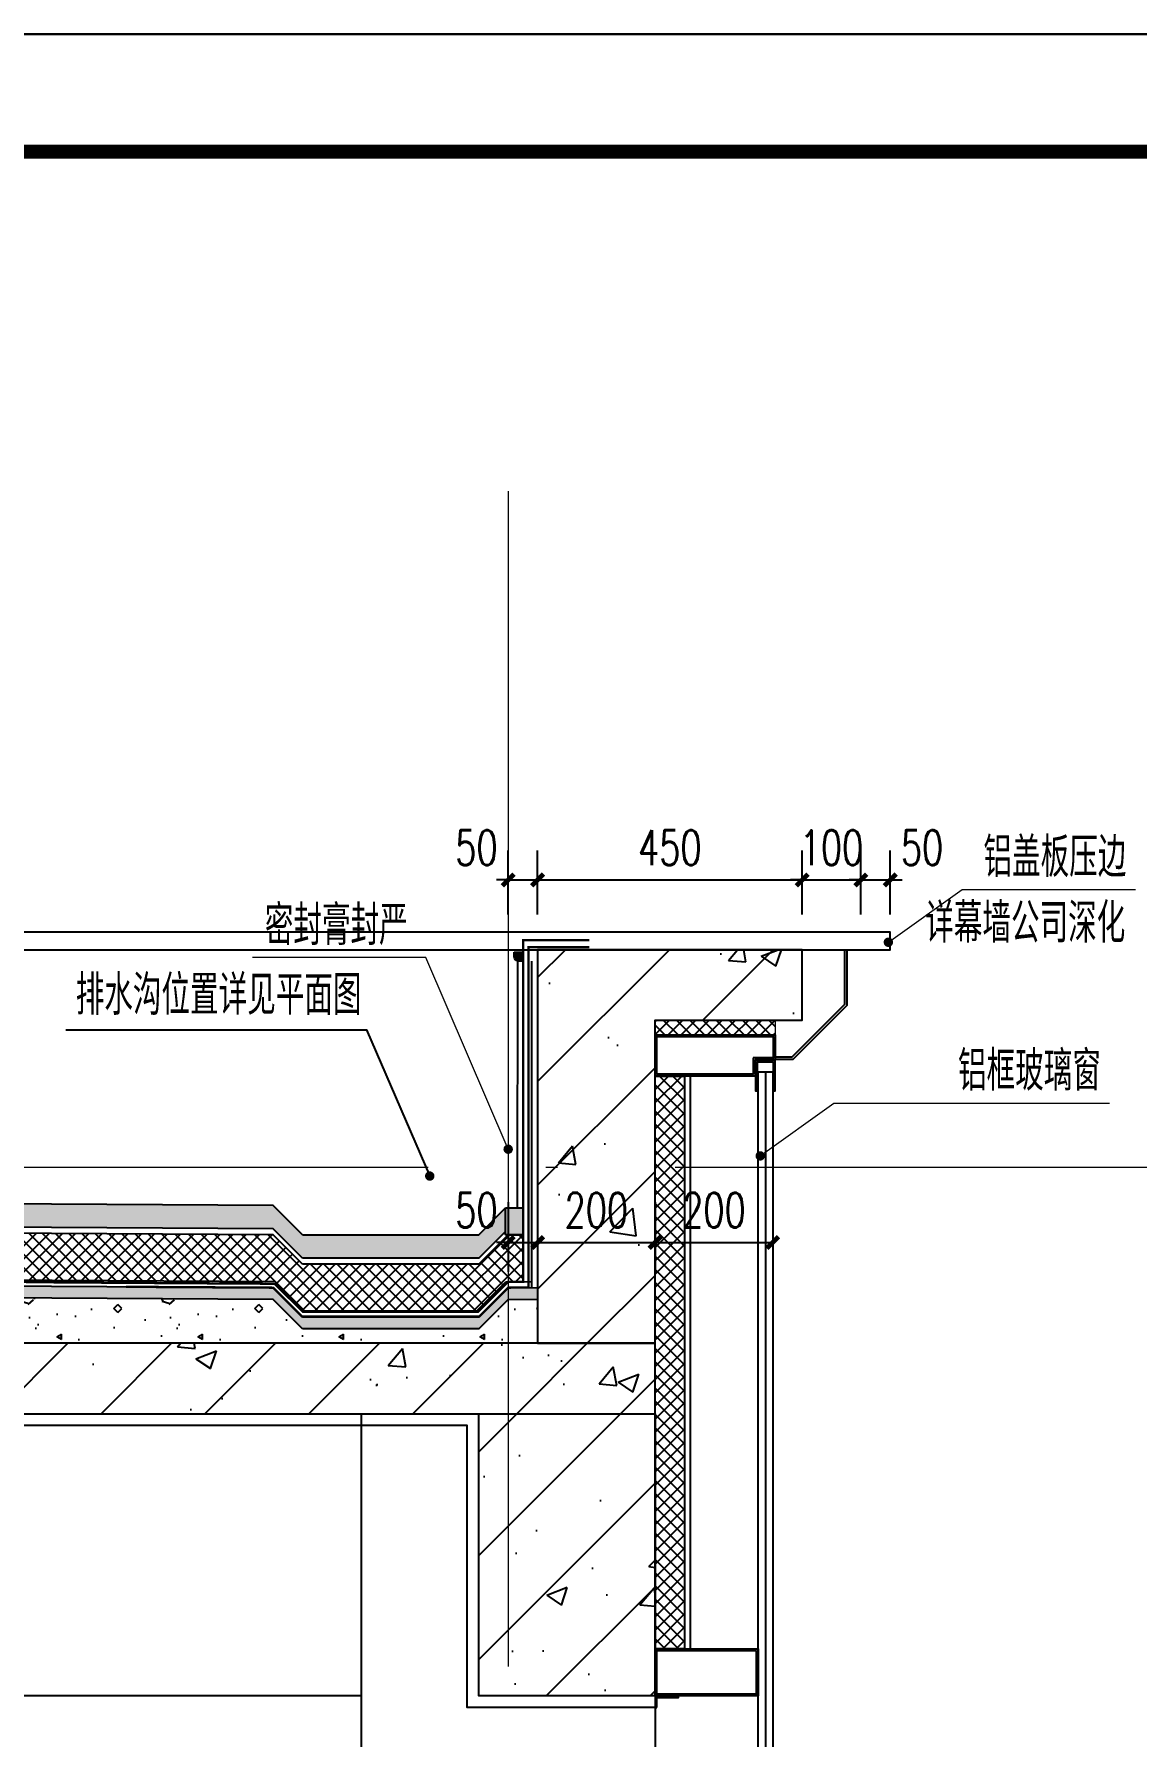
# Model space of a CAD drawing. Header units: millimetres. Extents: x -13830 to 215738, y -24143 to 193994.
# Drawn here: x 184079 to 185955, y 62059 to 64957 of the extents above; entities that cross this region are included whole.
import ezdxf

# ---------------------------------------------------------------- set-up
doc = ezdxf.new("R2010")
doc.units = ezdxf.units.MM
doc.header["$LTSCALE"] = 100
for name, pattern in [('CENTER2', [28.575000000000003, 19.05, -3.175, 3.175, -3.175]), ('DOTE', [2.4200000000000004, 2, -0.2, 0.02, -0.2]), ('MCST Section A$0$PHANTOM', [63.50000000000001, 31.75, -6.35, 6.35, -6.35, 6.35, -6.35])]:
    doc.linetypes.add(name, pattern=pattern)
doc.layers.get('0').update_dxf_attribs({"linetype": 'CONTINUOUS'})
doc.layers.get('DEFPOINTS').update_dxf_attribs({"linetype": 'CONTINUOUS'})
doc.layers.add('A-_ANOTGRID_E-', color=8, linetype='CENTER2', lineweight=5)
doc.layers.add('DIM_LEAD', color=3, linetype='CONTINUOUS', lineweight=13)
doc.layers.add('A-_FNSH----_H-', color=7, linetype='Continuous', lineweight=13, true_color=0x007d00, plot=False)
for name, color, linetype in [('A-_WIND----_E-', 4, 'CONTINUOUS'), ('A-Fin-Stone', 64, 'CONTINUOUS'), ('D-HATCH', 8, 'CONTINUOUS'), ('DIM_SYMB', 3, 'CONTINUOUS'), ('MCST ELevations 1S$0$D-METAL', 74, 'CONTINUOUS'), ('MCST Section A$0$A-_WIND----_E-', 4, 'CONTINUOUS'), ('MCST Section A$0$D-METAL', 74, 'CONTINUOUS'), ('MCST Section A$0$D-WATERPROOFING', 142, 'CONTINUOUS'), ('MCST Section B$0$A-_WIND----_E-', 4, 'CONTINUOUS'), ('PUB_DIM', 3, 'CONTINUOUS'), ('PUB_HATCH', 8, 'CONTINUOUS'), ('PUB_TEXT', 7, 'CONTINUOUS'), ('RAIL', 163, 'CONTINUOUS'), ('TK HAHA', 1, 'CONTINUOUS'), ('WALL', 2, 'CONTINUOUS'), ('图框', 7, 'CONTINUOUS'), ('面层', 11, 'CONTINUOUS')]:
    doc.layers.add(name, color=color, linetype=linetype)
doc.styles.add('_TCH_DIM', font='SIMPLEX', dxfattribs={"bigfont": 'GBCBIG'})
doc.styles.add('_TCH_DIM_T3', font='SIMPLEX', dxfattribs={"width": 0.7058823529411765, "bigfont": 'GBCBIG'})
doc.dimstyles.new('_TCH_ARCH&&20', dxfattribs={"dimtxt": 59.5, "dimasz": 20, "dimexe": 50, "dimexo": 60, "dimgap": 25.25, "dimtad": 1, "dimdec": 0, "dimzin": 0, "dimdsep": 46, "dimtxsty": '_TCH_DIM_T3', "dimblk": 'ARCHTICK', "dimcen": 0.09, "dimclrt": 7, "dimazin": 2, "dimtfac": 1, "dimtdec": 0, "dimtix": 1, "dimtmove": 2, "dimatfit": 3, "dimfxl": 1, "dimtolj": 1, "dimtzin": 0, "dimarcsym": 0})
pattern_1 = [(45, (141102.270550466, 71313.8734235561), (-88.38834764831843, 88.38834764831844), []), (49.99999999999999, (141102.270550466, 71313.8734235561), (358.6300913003767, -31.37606749129755), [37.5, -412.5]), (355, (141102.270550466, 71313.8734235561), (-69.3756668065, 376.0960668500059), [30, -330]), (100.4514, (141132.156390466, 71311.2587535561), (289.2546908570108, 344.7197710304768), [31.870095, -350.571056]), (46.18420000000002, (141102.270550466, 71413.8734235561), (533.6205243128222, -82.75950716450905), [56.2499999999999, -618.7499999999984]), (96.6356, (141146.738922966, 71406.97677005609), (467.3313527743517, 487.0589354502209), [47.805144, -525.8565]), (351.1842, (141102.270550466, 71413.8734235561), (467.3309725668136, 487.0593004626623), [45, -495]), (21, (141152.270550466, 71388.8734235561), (298.4535260592309, -201.3094453326694), [37.5, -412.5]), (326.0000000000001, (141152.270550466, 71388.8734235561), (121.6576659607909, 362.5750225234265), [30, -330]), (71.4514, (141177.141666966, 71372.0976205561), (420.111314290745, 161.2652483549762), [31.870095, -350.571056]), (37.50000000000001, (141102.270550466, 71313.8734235561), (6.079927658645334, 166.4469269156558), [0, -326, 0, -335, 0, -331.25]), (7.499999999999999, (141102.270550466, 71313.8734235561), (131.5347687210743, 197.2058559411801), [0, -191, 0, -318.5, 0, -126.25]), (327.5, (140990.770550466, 71313.8734235561), (266.9112180862045, -11.27743586718988), [0, -125, 0, -390, 0, -517.5]), (317.5, (140940.770550466, 71313.8734235561), (291.5930846711931, 50.05249116615887), [0, -162.5, 0, -259, 0, -367.5])]

# ---------------------------------------------------------------- blocks, each defined once
blk = doc.blocks.new('sdfsfsfd')
at = {"color": 8}
blk.add_lwpolyline([(-12.50000000960426, -1841.914012193276), (-12.50000001658918, -3556.999999999851)], dxfattribs=at)
at = {"layer": 'A-_WIND----_E-'}
blk.add_lwpolyline([(-28.99999995587859, -3564.999999999851), (-28.99999995582039, -3502.999999999909), (-25.99999995576218, -3502.999999999909), (-25.99999995576218, -3561.999999999851), (0.9999996199039742, -3561.999999999967), (0.9999999516876414, -3503.000000000025), (3.999999951687641, -3503.000000000025), (3.999999951862264, -3564.999999999967), (-28.99999995587859, -3564.999999999851)], dxfattribs=at)
blk.add_lwpolyline([(-29.99999995547114, -3565.999999999851), (-29.99999995471444, -3537.999999999851), (-199.9999999350403, -3537.999999999851), (-199.9999999350985, -3588.000000000018), (4.000000064144842, -3588.000000000018), (4.00000006420305, -3565.999999999851)], close=True, dxfattribs=at)
at = {"layer": 'A-_WIND----_E-', "color": 8}
blk.add_lwpolyline([(-32.99999995558755, -3568.999999999851), (-32.99999995483086, -3540.999999999851), (-196.9999999350403, -3540.999999999851), (-196.9999999350985, -3585.000000000018), (1.000000064144842, -3585.000000000018), (1.00000006420305, -3568.999999999851)], close=True, dxfattribs=at)
at = {"layer": 'MCST Section B$0$A-_WIND----_E-'}
blk.add_lwpolyline([(-7.508788257837296e-09, -1841.914012193276), (-1.449370756745338e-08, -3556.999999999851), (-25.00000001868466, -3556.999999999851), (-25.00000001169974, -1841.914012193276)], dxfattribs=at)
blk = doc.blocks.new('MCST Section A$0$transom middle_2')
at = {"layer": 'MCST Section A$0$A-_WIND----_E-'}
for points in [[(174.9999999941356, 80.00000000004184), (174.9999999941356, 4.18367562815547e-11), (0, 0), (0, 80)], [(174.9999999941356, 55.00000000004184), (174.9999999941356, 55.00000000004184)]]:
    blk.add_lwpolyline(points, close=True, dxfattribs=at)
at = {"layer": 'MCST Section A$0$A-_WIND----_E-', "color": 8}
for points in [[(171.9999999941356, 77.00000000004184), (171.9999999941356, 3.000000000041837), (3, 3), (3, 77)], [(171.9999999941356, 58.00000000004184), (171.9999999941356, 58.00000000004184)]]:
    blk.add_lwpolyline(points, close=True, dxfattribs=at)
blk = doc.blocks.new('TJAD_TK_A1')
at = {"layer": '图框'}
blk.add_line((1341.379159276635, 950.4492069735759), (500.3791592766347, 950.4492069735763), dxfattribs=at)
at = {"layer": '图框', "const_width": 1.2}
blk.add_lwpolyline([(1331.379159276635, 940.4492069735663), (525.3791592766347, 940.4492069735668), (525.3791592766347, 366.4492069735668), (1331.379159276635, 366.4492069735663)], close=True, dxfattribs=at)
blk = doc.blocks.new('180703-expo')
at = {"layer": '图框'}
blk.add_blockref('TJAD_TK_A1', (-500.3791592766356, -356.4492069735759), dxfattribs=at)
blk = doc.blocks.new('sdfsdfsdfdsf')
at = {"layer": 'PUB_HATCH'}
h = blk.add_hatch(color=256, dxfattribs=at)
h.dxf.hatch_style = 1
edge = h.paths.add_edge_path()
edge.add_line((40.00000056088902, 590.860264749077), (26.99999661534093, 590.860264749077))
edge.add_line((26.99999661534093, 590.860264749077), (26.99999661534093, 575.425889280501))
edge.add_line((26.99999661534093, 575.425889280501), (33.49999858811498, 575.425889280501))
edge.add_arc((30.92393607087433, 584.1916365785437), 9.136433865895109, 286.3769153970903, 353.4098235799201)
edge.add_line((40.00000056088902, 583.1430770147854), (40.00000056088902, 590.860264749077))
h = blk.add_hatch(color=256, dxfattribs=at)
h.dxf.hatch_style = 1
h.paths.add_polyline_path([(54.30599206313491, 155.381943192333), (24.30599210760556, 155.381943192333), (24.30599210760556, 109.8491826838072), (54.30599206313491, 109.8491826838072)])
h = blk.add_hatch(dxfattribs=at)
h.set_pattern_fill('混凝土', color=256, scale=5.999999999999997, angle=-7.369656777194923e-07)
h.set_pattern_definition([(49.99999926303433, (-268.2074120901525, 69.68793579936028), (43.03561090761631, -3.765128652500284), [4.499999999999998, -49.49999999999998]), (354.9999992630343, (-268.2074120901525, 69.68793579936028), (-8.325079436276727, 45.13152812908184), [3.599999999999998, -39.59999999999998]), (100.4513992630343, (-264.6211112942547, 69.37417535297573), (34.71056343491531, 41.36637207719335), [3.824411399999999, -42.06852671999998]), (46.18419926303433, (-268.207411935553, 81.68793579936028), (64.03446278979955, -9.93114168338292), [6.749999999999997, -74.24999999999997]), (96.63559926303414, (-262.8712072465569, 80.86033731047064), (56.07976308469632, 58.44707153270179), [5.736617279999992, -63.10277999999993]), (351.1841992630344, (-268.207411935553, 81.68793579936028), (56.07971745979232, 58.44711533419535), [5.399999999999998, -59.39999999999998]), (20.99999926303432, (-262.2074119746685, 78.6879357220605), (35.81442281638709, -24.15713390058253), [4.499999999999998, -49.49999999999998]), (325.9999992630343, (-262.2074119746685, 78.6879357220605), (14.59892047492846, 43.50900251503288), [3.599999999999998, -39.59999999999998]), (71.45139926303433, (-259.2228780202568, 76.67483932338655), (50.41335796380184, 19.35182915415645), [3.824411399999967, -42.06852671999947]), (37.49999926303433, (-268.2074120901525, 69.68793579936028), (0.729591575947823, 19.97363122049433), [0, -39.11999999999998, 0, -40.19999999999998, 0, -39.74999999999999]), (7.499999263034327, (-268.2074120901525, 69.68793579936028), (15.78417255091562, 23.66470250991804), [0, -22.91999999999999, 0, -38.21999999999998, 0, -15.14999999999999]), (327.4999992630343, (-281.5874120891094, 69.68793597165495), (32.02934615293783, -1.353292716039533), [0, -14.99999999999999, 0, -46.79999999999998, 0, -62.09999999999997]), (317.4999992630343, (-287.5874120891094, 69.68793604895473), (34.99117023779903, 6.006298489865914), [0, -19.49999999999981, 0, -31.0799999999998, 0, -44.09999999999962])])
h.paths.add_polyline_path([(2261.715884950449, 130.5307466926752), (2261.687317406991, 170.3684501277603), (450.000006031245, 159.6879351567477), (400.0000053867698, 109.6879358002916), (99.99999612942338, 109.6879403013736), (54.30599206313491, 155.3819431914017), (54.30599206127226, 115.381943706423), (99.99999664351344, 69.6879403013736), (400.0000048726797, 69.68793579936028), (450.0000055171549, 119.6879351567477)])
h = blk.add_hatch(dxfattribs=at)
h.set_pattern_fill('ANSI37', color=256, scale=10)
h.set_pattern_definition([(45, (-1989062.839723716, 11273.34435219225), (-11.22532015133644, 11.22532015133644), []), (135, (-1989062.839723716, 11273.34435219225), (-11.22532015133644, -11.22532015133644), [])])
h.paths.add_polyline_path([(2261.715884950449, 40.36879231187777), (2261.715884950449, 120.3686185428378), (450.0000051315874, 109.687935157679), (400.0000044889748, 59.6879358002916), (99.99999702908099, 59.6879403013736), (50.00000088661909, 109.687935157679), (24.30599193274975, 109.8491826867685), (24.03971799486317, 29.85902758591692), (49.7338327805046, 29.6879785079218), (100.9999940160196, -21.81465073549771), (395.8578674930613, -20.81292781388038), (446.069284823956, 29.66493599841488)])
h = blk.add_hatch(dxfattribs=at)
h.set_pattern_fill('砂灰土', color=256, scale=4.999999999999997, angle=-7.369656777194923e-07)
h.set_pattern_definition([(37.49999926303433, (-268.2074120901525, -50.3120641997084), (-0.6299333332588064, 19.26823769823408), [0, -15.19999999999999, 0, -16.99999999999999, 0, -16.24999999999999]), (7.499999263034327, (-268.2074120901525, -50.3120641997084), (17.69776741567516, 28.22146042466025), [0, -8.199999999999996, 0, -13.69999999999999, 0, -5.249999999999997]), (327.4999992630343, (-280.5074120908976, -50.31206404138356), (31.14141861824282, 0.05659013481384709), [0, -4.999999999999997, 0, -17.99999999999999, 0, -23.49999999999999]), (317.4999992630343, (-280.5074120908976, -50.31206404138356), (30.06126615861374, 8.776755262680126), [0, -2.499999999999977, 0, -11.79999999999991, 0, -13.49999999999991])])
h.paths.add_polyline_path([(2261.715884950449, 10.36861854101153), (2261.715884950449, 30.36861853883602), (450.0000042300671, 19.6879351567477), (400.0000035874546, -30.31206420063972), (99.9999979287386, -30.3120596986264), (50.00000178813934, 19.6879351567477), (-1.30385160446167e-08, 20.00161199551076), (-1.30385160446167e-08, 0.001611997373402119), (50.00000204518437, -0.3120648432523012), (99.99999818578362, -50.3120596986264), (400.0000033304095, -50.3120641997084), (450.0000039730221, -0.3120648432523012)])
h = blk.add_hatch(dxfattribs=at)
h.set_pattern_fill('加气混凝土', color=256, scale=20, angle=-7.369656777194923e-07, style=0)
h.set_pattern_definition([(359.9999992630343, (70.79999905846663, -73.2000009106634), (120.0000030869946, 239.9999984565027), [0, -240]), (359.9999992630343, (-69.60000135827761, -105.5999991047716), (120.0000030869946, 239.9999984565027), [0, -240]), (359.9999992630343, (8.399998610852423, -108.0000001080448), (120.0000030869946, 239.9999984565027), [0, -240]), (359.9999992630343, (93.59999952151581, -37.2000012039279), (120.0000030869946, 239.9999984565027), [0, -240]), (359.9999992630343, (-6.000001543497305, -119.9999999228251), (120.0000030869946, 239.9999984565027), [0, -240]), (359.9999992630343, (117.6000014663224, 113.9999984873726), (120.0000030869946, 239.9999984565027), [0, -240]), (359.9999992630343, (44.40000121936287, 94.79999942890599), (120.0000030869946, 239.9999984565027), [0, -240]), (359.9999992630343, (82.80000083348853, 64.79999893498686), (120.0000030869946, 239.9999984565027), [0, -240]), (359.9999992630343, (-112.7999992282513, 60.00000145088746), (120.0000030869946, 239.9999984565027), [0, -240]), (359.9999992630343, (4.800000632833894, 49.19999993826011), (120.0000030869946, 239.9999984565027), [0, -240]), (359.9999992630343, (-40.80000015434972, -11.99999947521091), (120.0000030869946, 239.9999984565027), [0, -240]), (359.9999992630343, (-38.4000013119727, -101.9999995060809), (120.0000030869946, 239.9999984565027), [0, -240]), (359.9999992630343, (51.5999985645475, -111.6000006637038), (120.0000030869946, 239.9999984565027), [0, -240]), (359.9999992630343, (117.5999999228251, -6.000001512627359), (120.0000030869946, 239.9999984565027), [0, -240]), (359.9999992630343, (-106.800000555659, -43.1999986262874), (120.0000030869946, 239.9999984565027), [0, -240]), (359.9999992630343, (-86.40000003086993, -2.399998888681939), (120.0000030869946, 239.9999984565027), [0, -240]), (359.9999992630343, (7.199999753040429, -19.20000009260983), (120.0000030869946, 239.9999984565027), [0, -240]), (359.9999992630343, (-26.40000069457379, -53.99999966043058), (120.0000030869946, 239.9999984565027), [0, -240]), (359.9999992630343, (-45.59999967586555, 25.20000058652897), (120.0000030869946, 239.9999984565027), [0, -240]), (359.9999992630343, (-15.59999851824259, 115.2000002006546), (120.0000030869946, 239.9999984565027), [0, -240]), (359.9999992630343, (-97.20000120392788, -93.59999874976717), (120.0000030869946, 239.9999984565027), [0, -240]), (359.9999992630343, (34.80000084892351, 65.99999955238577), (120.0000030869946, 239.9999984565027), [0, -240]), (359.9999992630343, (-76.79999910477154, 69.60000098783826), (120.0000030869946, 239.9999984565027), [0, -240]), (359.9999992630343, (-95.99999870346225, 100.8000012347978), (120.0000030869946, 239.9999984565027), [0, -240]), (130.6012932630343, (102.8571436997991, 38.8571410770023), (-599.9999841114098, 720.000010865393), [10.5366216, -4414.844400000001]), (18.43494806303433, (85.71428695859902, 43.4285700975019), (600.0000008742225, 239.9999905118024), [10.842096, -1507.05116]), (89.99999926303431, (85.71428682629926, 33.14285649750191), (120.0000030869946, 239.9999984565027), [10.2857136, -469.71426]), (161.5650502630344, (96.0000003821993, 29.71428356520215), (-599.9999999340486, 239.999989826451), [10.842096, -1507.05116]), (53.13010156303432, (96.0000003821993, 29.71428356520215), (120.0000033138426, 239.9999983430786), [11.428572, -1188.5714]), (134.9999992630343, (105.1428564093023, -92.57140935239764), (-120.0000114194628, 239.999985301578), [9.697464, -669.12504]), (44.99999926303433, (91.42857000930233, -92.57140917599794), (120.0000023199454, 239.9999974880897), [9.697464, -669.12504]), (134.9999992630343, (98.28571312110225, -99.42856926419779), (-120.0000114194628, 239.999985301578), [9.697464, -669.12504]), (44.99999926303433, (98.28571312110225, -99.42856926419779), (120.0000023199454, 239.9999974880897), [9.697464, -669.12504]), (116.5650502630343, (-10.28570311800152, 68.57142973229962), (-1.470320563678968e-05, 479.9999869414085), [12.7775304, -255.5506]), (179.9999992630343, (-15.9999829710018, 79.99999940579941), (-119.9999969130053, 240.0000015434973), [13.7142864, -226.2857]), (63.43494806303433, (-35.42855911800152, 68.57143005569904), (7.26044733550975e-06, 479.9999976745344), [12.7775304, -255.5506]), (116.5650502630343, (-29.71427926500127, 57.14285798219925), (-1.470320563678968e-05, 479.9999869414085), [12.7775304, -255.5506]), (359.9999992630343, (-29.71427926500127, 57.14285798219925), (120.0000030869946, 239.9999984565027), [13.7142864, -226.2857]), (63.43494806303433, (-15.99998326500127, 57.14285780579943), (7.26044733550975e-06, 479.9999976745344), [12.7775304, -255.5506]), (107.1027272630343, (79.99999903830042, -12.57141702899819), (-359.9999708020087, 1200.000006566549), [15.5445384, -6513.161]), (143.9726252630343, (75.42857042939994, 2.285713429801706), (-2279.999949486273, 1680.000027424982), [15.5445384, -3248.808]), (179.9999992630343, (62.85714254699975, 11.42857119150141), (-119.9999969130053, 240.0000015434973), [14.8571424, -225.14284]), (36.02737256303432, (35.42857202939994, 2.285713944300787), (2280.000004759597, 1679.999952562429), [15.5445384, -3248.808]), (71.56505036303432, (30.8571430530004, -11.42856039689931), (360.0000172831043, 1199.999993303424), [14.4561264, -1503.43712]), (107.1027272630343, (35.42857166190061, -26.28571245569921), (-359.9999708020087, 1200.000006566549), [15.5445384, -6513.161]), (143.9726252630343, (47.99999954430093, -35.42856061739892), (-2279.999949486273, 1680.000027424982), [15.5445384, -3248.808]), (359.9999992630343, (47.99999954430093, -35.42856061739892), (120.0000030869946, 239.9999984565027), [14.8571424, -225.14284]), (36.02737256303432, (62.85714194430093, -35.42856080849857), (2280.000004759597, 1679.999952562429), [15.5445384, -3248.808]), (71.56505036303432, (75.4285700619006, -26.28571297019829), (360.0000172831043, 1199.999993303424), [14.4561264, -1503.43712]), (150.2551172630343, (82.28571487889775, 99.42856934160184), (-359.9999977650598, 240.0000016564997), [9.214008, -1925.72784]), (89.99999926303431, (74.28571562009787, 94.85714304450165), (120.0000030869946, 239.9999984565027), [9.142857599999997, -470.8570999999999]), (29.74488056303432, (74.28571562009787, 94.85714304450165), (360.0000032990018, 239.9999942486365), [9.214008, -1925.72784]), (116.5650502630343, (26.28571348860157, -70.85714433809939), (-1.470320563678968e-05, 479.9999869414085), [12.7775304, -255.5506]), (168.6900662630343, (20.57142883560148, -59.42856026459954), (-1079.999997714245, 240.0000078691193), [11.6549016, -2435.8742]), (41.18592436303432, (-8.378983170690749e-07, -65.14283999999999), (3000.000015780403, 2639.999938327934), [12.1487376, -5090.3208]), (89.99999926303431, (-9.84898222201896e-07, -76.57142399999998), (120.0000030869946, 239.9999984565027), [11.428572, -468.5714]), (138.8140732630343, (9.142856512202059, -84.57141611759978), (-2999.999912719144, 2640.000055401951), [12.1487376, -5090.3208]), (16.69924346303432, (9.142856512202059, -84.57141611759978), (3959.999985641528, 1199.999936495815), [11.93178, -4999.415]), (60.94539516303433, (20.57142855630194, -81.14284826459954), (120.0000027685448, 239.9999963335846), [11.7664344, -4930.1358]), (109.9831052630343, (-74.28571161780067, 29.7142857554983), (-599.9999806510099, 1680.000003271495), [13.3768008, -5604.879]), (155.5560442630343, (-78.85713545610092, 42.28571621429813), (-1559.999996685439, 720.0000051066511), [13.8091944, -5786.052599999999]), (24.44395396303432, (-103.9999914561009, 42.28571653769755), (1560.000010039174, 719.9999764714953), [13.8091944, -5786.052599999999]), (70.01689266303433, (-108.5714156178007, 29.7142861964974), (600.0000234178193, 1679.999988114803), [13.3768008, -5604.879]), (109.9831052630343, (-103.9999917795004, 17.14285813769756), (-599.9999806510099, 1680.000003271495), [13.3768008, -5604.879]), (160.0168922630343, (-91.42855183830027, 12.5714291759977), (-599.9999972656572, 239.9999967841563), [13.3768008, -2795.751]), (19.98310576303432, (-91.42855183830027, 12.5714291759977), (599.999999792758, 239.9999919017247), [13.3768008, -2795.751]), (70.01689266303433, (-78.85713577950037, 17.14285781429814), (600.0000234178193, 1679.999988114803), [13.3768008, -5604.879]), (122.0053822630343, (14.85714250289981, 7.999999008900338), (-120.0000130175935, 239.999989291812), [10.7816928, -2253.3736]), (18.43494806303433, (-1.142855823600299, 13.71428641469996), (600.0000008742225, 239.9999905118024), [10.842096, -1507.05116]), (89.99999926303431, (-1.14285595590009, 3.428570414699959), (120.0000030869946, 239.9999984565027), [10.2857136, -469.71426]), (161.5650502630344, (9.142857599999997, -1.175998006264725e-07), (-599.9999999340486, 239.999989826451), [10.842096, -1507.05116]), (54.46232146303434, (9.142857599999997, -1.175998006264725e-07), (840.0000142178767, 1199.999987397945), [9.831228000000001, -4119.2846]), (116.5650502630343, (-54.85713664679883, -50.28571129440132), (-1.470320563678968e-05, 479.9999869414085), [12.7775304, -255.5506]), (179.9999992630343, (-60.57141649979893, -38.85712722090151), (-119.9999969130053, 240.0000015434973), [12.571428, -227.42856]), (59.03624266303433, (-79.99999264679882, -50.2857109710019), (120.0000034776072, 239.9999972916136), [13.3278912, -2785.528799999999]), (120.9637552630343, (-73.14285679379842, -61.71427105920165), (-120.0000133121913, 239.9999905221374), [13.3278912, -2785.5288]), (359.9999992630343, (-73.14285679379842, -61.71427105920165), (120.0000030869946, 239.9999984565027), [12.571428, -227.42856]), (63.43494806303433, (-60.57141679379843, -61.71427122090152), (7.26044733550975e-06, 479.9999976745344), [12.7775304, -255.5506])])
h.paths.add_polyline_path([(450.0017420698714, -0.3120545965794008), (1040.959887960082, 3.171845343735185, 0.4091145517384522), (1044.913638801198, -0.8043071220963611, 0.419331024246385), (1048.959748943511, 3.219007254265307), (2261.715884950449, 10.36861854101153), (2261.715884950449, -75.01882410963299), (49.99999999153079, -75.01882410962571), (49.99999999153079, -0.3120648304320639), (50.0000020461157, -0.3120648432595772), (99.99999818671495, -50.3120596986264), (400.0017311814881, -50.31206419973751)])
h.paths.add_polyline_path([(-7.974449545145035e-09, 5.093170329928398e-11), (49.99999999153079, -0.3120648304320639), (49.99999999153079, -75.01882410962571), (-7.974449545145035e-09, -75.01882410962571)])
at = {"layer": 'MCST Section A$0$D-WATERPROOFING', "linetype": 'MCST Section A$0$PHANTOM', "ltscale": 0.005, "const_width": 4}
blk.add_lwpolyline([(2261.715884950449, 34.5330969593706), (899.9997127391398, 29.73238639999181), (813.0457836724818, 28.68517873063684), (447.6034628599882, 26.38076185248792), (399.0000048559159, -21.31379153672606), (100.9999946244061, -21.31378705985844), (50.00010620430112, 29.68620589096099), (24.30599141865969, 29.85725496895611), (24.30599635327235, 611.3520477735874), (-87.77076859492809, 611.3520487388596)], dxfattribs=at)
at = {"layer": 'MCST Section A$0$D-WATERPROOFING', "linetype": 'MCST Section A$0$PHANTOM', "ltscale": 0.005}
blk.add_lwpolyline([(-87.77076859492809, 599.5055226358818, 4, 4, 0), (15.37959850928746, 599.5055217474874, 4, 4, 0), (15.67579147219658, 19.99999211728573, 4, 4, 0), (50.00000037811697, 19.68620782252401, 4, 4, 0), (98.99999675154686, -29.31378729175776, 4, 4, 0), (400.9982768557966, -29.31379212345928, 4, 4, 0), (450.0000042300671, 19.6879351567477, 4, 4, 0), (699.9913157690316, 21.16171925049275, 0, 0, 0)], format="xyseb", dxfattribs=at)
at = {"layer": '面层'}
for p, q in [((24.30599206313491, 29.84849385917187), (24.30599206313491, 575.425889280501)), ((34.30599249969237, 155.381943192333), (33.49999858811498, 575.425889280501)), ((99.99999612942338, 109.6879403013736), (54.30599206313491, 155.381943192333)), ((400.0000053867698, 109.6879358002916), (450.000006031245, 159.6879351567477)), ((450.000006031245, 159.6879351567477), (2261.715884950449, 170.3686185431798)), ((400.0000048745424, 69.6879358002916), (450.0000055171549, 119.687935157679)), ((450.0000055171549, 119.6879351567477), (2261.715884950449, 130.5307466926752)), ((450.0000051315874, 109.687935157679), (2261.715884950449, 120.3686185428378)), ((50.00000088661909, 109.687935157679), (24.30599193274975, 109.8491826849058)), ((99.99999702908099, 59.6879403013736), (50.00000088661909, 109.6879351567477)), ((99.99999664351344, 69.6879403013736), (54.30599206127226, 115.3819437073544)), ((400.0000053886324, 109.6879358002916), (99.99999612942338, 109.6879403013736)), ((400.0000044889748, 59.6879358002916), (450.0000051315874, 109.6879351567477)), ((99.99999664351344, 69.6879403013736), (400.0000048745424, 69.68793579936028)), ((99.99999702908099, 59.6879403013736), (400.0000044871122, 59.6879358002916)), ((54.16795600764453, 29.66211648564786), (10.00000000186265, 29.9377817986533)), ((104.1421335395426, -20.31205976102501), (54.16795600764453, 29.66211648564786)), ((395.8578681014478, -20.31206413824111), (445.8334793690592, 29.66354584507644)), ((445.8334793690592, 29.66354584507644), (2261.715884950449, 40.36879231187777)), ((450.0000042300671, 19.6879351567477), (2261.715884950449, 30.36861853883602)), ((50.00000178813934, 19.6879351567477), (0, 19.99999999813735)), ((50.00000204518437, -0.3120648432523012), (0, 0)), ((100.0000024307519, -30.3120641997084), (50.00000178813934, 19.6879351567477)), ((400.0000035874546, -30.3120641997084), (450.0000042300671, 19.6879351567477)), ((450.0000039730221, -0.3120648432523012), (2261.715884950449, 10.36861854101153)), ((100.000002687797, -50.3120641997084), (50.00000204518437, -0.3120648423209786)), ((104.1421335395426, -20.31205976102501), (395.8578681014478, -20.31206413824111)), ((400.0017309244722, -50.31206445675343), (450.0017315670848, -0.3120650993660092)), ((100.000002687797, -30.3120596986264), (400.0000035874546, -30.31206420063972)), ((100.000002687797, -50.3120596986264), (400.0000033304095, -50.3120641997084))]:
    blk.add_line(p, q, dxfattribs=at)
blk.add_lwpolyline([(40.00000056088902, 590.860264749077), (26.99999661534093, 590.860264749077), (26.99999661534093, 575.425889280501), (33.49999858811498, 575.425889280501, 0.3011224412939399), (40.00000056088902, 583.1430770147854)], format="xyb", close=True, dxfattribs=at)
blk.add_lwpolyline([(10.00000000186265, 19.9375870320946), (10, 575.425889280501)], dxfattribs=at)
blk.add_lwpolyline([(54.30599206313491, 155.381943192333), (24.30599210760556, 155.381943192333), (24.30599210760556, 109.8491826838072), (54.30599206313491, 109.8491826838072)], close=True, dxfattribs=at)
blk = doc.blocks.new('A$C6F202B89')
at = {"layer": 'A-Fin-Stone'}
for points in [[(-76.0000000000291, 119.9999999999127), (-76.00000005825132, 24.99999999266583), (15.99999993454549, -66.99999999987631), (45.99999993454549, -66.99999999987631)], [(-72.0000000000291, 119.9999999974607), (-72.00000005723268, 26.65685424114781), (17.65685418403882, -62.99999999987631), (45.99999993454549, -62.99999999987631)]]:
    blk.add_lwpolyline(points, dxfattribs=at)
blk = doc.blocks.new('A$C3E8E233E')
at = {"layer": 'D-HATCH'}
h = blk.add_hatch(dxfattribs=at)
h.set_pattern_fill('ANSI37', color=254, scale=10, style=0)
h.set_pattern_definition([(45, (-53245.72205619543, 91145.90332491035), (-11.22532015133644, 11.22532015133644), []), (135, (-53245.72205619543, 91145.90332491035), (-11.22532015133644, -11.22532015133644), [])])
h.paths.add_polyline_path([(-204.0000000635337, -24.99999999988358), (-6.429036147892475e-08, -24.99999999987631), (0, 0), (-204.0000000635337, 0)])
at = {"color": 8}
blk.add_lwpolyline([(-187.4999999978754, -88), (-187.499999987951, -2523.163764461759)], dxfattribs=at)
at = {"layer": 'A-_FNSH----_H-'}
blk.add_lwpolyline([(-204.0000000635337, -24.99999999988358), (-6.429036147892475e-08, -24.99999999987631), (0, 0), (-204.0000000635337, 0)], close=True, dxfattribs=at)
at = {"layer": 'A-_WIND----_E-'}
blk.add_lwpolyline([(-170.0000000472937, -66.99999999993452), (-170.0000000480504, -94.99999999993452), (-6.772461347281933e-08, -94.99999999993452), (-6.766640581190586e-08, -24.99999999987631), (-204.0000000669097, -24.99999999987631), (-204.0000000669679, -66.99999999993452)], close=True, dxfattribs=at)
at = {"layer": 'A-_WIND----_E-', "color": 8}
blk.add_lwpolyline([(-167.0000000471773, -63.99999999993452), (-167.000000047934, -91.99999999993452), (-3.000000067724613, -91.99999999993452), (-3.000000067666406, -27.99999999987631), (-201.0000000669097, -27.99999999987631), (-201.0000000669679, -63.99999999993452)], close=True, dxfattribs=at)
at = {"layer": 'A-_WIND----_E-'}
blk.add_lwpolyline([(-171.0000000468863, -67.99999999993452), (-171.0000000469445, -119.9999999998763), (-174.0000000470027, -119.9999999998763), (-174.0000000470027, -70.99999999993452), (-200.9999996226688, -70.9999999998181), (-200.9999999544525, -119.9999999997599), (-203.9999999544525, -119.9999999997599), (-203.9999999546271, -67.9999999998181), (-171.0000000468863, -67.99999999993452)], dxfattribs=at)
at = {"layer": 'MCST Section B$0$A-_WIND----_E-'}
blk.add_lwpolyline([(-174.9999999858555, -2523.163764461759), (-174.9999999957799, -88), (-199.9999999999709, -88), (-199.9999999900465, -2523.163764461759)], dxfattribs=at)
blk = doc.blocks.new('_ArchTick')
at = {"color": 0, "linetype": 'ByBlock', "const_width": 0.4}
blk.add_lwpolyline([(-0.5, -0.5), (0.5, 0.5)], dxfattribs=at)
blk = doc.blocks.new('*D413')
at = {"layer": 'DEFPOINTS', "color": 0, "transparency": 16777216}
for p in [(185535.2704344137, 63517.34134762081), (185485.2704344137, 63398.70370425352), (185535.2704344137, 63398.70370425353)]:
    blk.add_point(p, dxfattribs=at)
at = {"layer": 'PUB_DIM', "color": 0, "lineweight": -2, "transparency": 16777216}
for p, q in [((185485.2704344137, 63458.70370425352), (185485.2704344137, 63567.34134762081)), ((185535.2704344137, 63458.70370425353), (185535.2704344137, 63567.34134762081)), ((185485.2704344137, 63517.34134762081), (185465.2704344137, 63517.34134762081)), ((185485.2704344137, 63517.34134762081), (185535.2704344137, 63517.34134762081)), ((185535.2704344137, 63517.34134762081), (185555.2704344137, 63517.34134762081))]:
    blk.add_line(p, q, dxfattribs=at)
at = {"layer": 'PUB_DIM', "color": 0, "lineweight": -2, "transparency": 16777216, "xscale": 20, "yscale": 20, "zscale": 20}
blk.add_blockref('_ArchTick', (185485.2704344137, 63517.34134762081), dxfattribs=at)
at = {"layer": 'PUB_DIM', "color": 0, "lineweight": -2, "transparency": 16777216, "xscale": 20, "yscale": 20, "zscale": 20, "rotation": 180}
blk.add_blockref('_ArchTick', (185535.2704344137, 63517.34134762081), dxfattribs=at)
at = {"layer": 'PUB_DIM', "color": 7, "transparency": 16777216, "insert": (185589.2704344137, 63572.34134762082), "char_height": 59.5, "attachment_point": 5, "style": '_TCH_DIM_T3'}
blk.add_mtext('\\A1;50', dxfattribs=at)
blk = doc.blocks.new('*D414')
at = {"layer": 'DEFPOINTS', "color": 0, "transparency": 16777216}
for p in [(185485.2704344137, 63517.3413476208), (185385.2704344137, 63398.70370425351), (185485.2704344137, 63398.70370425352)]:
    blk.add_point(p, dxfattribs=at)
at = {"layer": 'PUB_DIM', "color": 0, "lineweight": -2, "transparency": 16777216}
for p, q in [((185385.2704344137, 63458.70370425351), (185385.2704344137, 63567.3413476208)), ((185485.2704344137, 63458.70370425352), (185485.2704344137, 63567.3413476208)), ((185385.2704344137, 63517.3413476208), (185365.2704344137, 63517.3413476208)), ((185385.2704344137, 63517.3413476208), (185485.2704344137, 63517.3413476208)), ((185485.2704344137, 63517.3413476208), (185505.2704344137, 63517.3413476208))]:
    blk.add_line(p, q, dxfattribs=at)
at = {"layer": 'PUB_DIM', "color": 0, "lineweight": -2, "transparency": 16777216, "xscale": 20, "yscale": 20, "zscale": 20}
blk.add_blockref('_ArchTick', (185385.2704344137, 63517.3413476208), dxfattribs=at)
at = {"layer": 'PUB_DIM', "color": 0, "lineweight": -2, "transparency": 16777216, "xscale": 20, "yscale": 20, "zscale": 20, "rotation": 180}
blk.add_blockref('_ArchTick', (185485.2704344137, 63517.3413476208), dxfattribs=at)
at = {"layer": 'PUB_DIM', "color": 7, "transparency": 16777216, "insert": (185435.2704344137, 63572.3413476208), "char_height": 59.5, "attachment_point": 5, "style": '_TCH_DIM_T3'}
blk.add_mtext('\\A1;100', dxfattribs=at)
blk = doc.blocks.new('*D415')
at = {"layer": 'DEFPOINTS', "color": 0, "transparency": 16777216}
for p in [(185385.2704344137, 63517.34134762076), (184935.2704344137, 63398.70370425344), (185385.2704344137, 63398.70370425351)]:
    blk.add_point(p, dxfattribs=at)
at = {"layer": 'PUB_DIM', "color": 0, "lineweight": -2, "transparency": 16777216}
for p, q in [((184935.2704344137, 63458.70370425344), (184935.2704344137, 63567.34134762076)), ((185385.2704344137, 63458.70370425351), (185385.2704344137, 63567.34134762076)), ((184935.2704344137, 63517.34134762076), (185385.2704344137, 63517.34134762076))]:
    blk.add_line(p, q, dxfattribs=at)
at = {"layer": 'PUB_DIM', "color": 0, "lineweight": -2, "transparency": 16777216, "xscale": 20, "yscale": 20, "zscale": 20, "rotation": 180}
blk.add_blockref('_ArchTick', (184935.2704344137, 63517.34134762076), dxfattribs=at)
at = {"layer": 'PUB_DIM', "color": 0, "lineweight": -2, "transparency": 16777216, "xscale": 20, "yscale": 20, "zscale": 20}
blk.add_blockref('_ArchTick', (185385.2704344137, 63517.34134762076), dxfattribs=at)
at = {"layer": 'PUB_DIM', "color": 7, "transparency": 16777216, "insert": (185160.2704344137, 63572.34134762076), "char_height": 59.5, "attachment_point": 5, "style": '_TCH_DIM_T3'}
blk.add_mtext('\\A1;450', dxfattribs=at)
blk = doc.blocks.new('*D416')
at = {"layer": 'DEFPOINTS', "color": 0, "transparency": 16777216}
for p in [(184935.2704344137, 63517.34134762072), (184885.2704344142, 63398.70370425344), (184935.2704344137, 63398.70370425344)]:
    blk.add_point(p, dxfattribs=at)
at = {"layer": 'PUB_DIM', "color": 0, "lineweight": -2, "transparency": 16777216}
for p, q in [((184885.2704344142, 63458.70370425344), (184885.2704344142, 63567.34134762072)), ((184935.2704344137, 63458.70370425344), (184935.2704344137, 63567.34134762072)), ((184885.2704344142, 63517.34134762072), (184865.2704344142, 63517.34134762072)), ((184885.2704344142, 63517.34134762072), (184935.2704344137, 63517.34134762072)), ((184935.2704344137, 63517.34134762072), (184955.2704344137, 63517.34134762072))]:
    blk.add_line(p, q, dxfattribs=at)
at = {"layer": 'PUB_DIM', "color": 0, "lineweight": -2, "transparency": 16777216, "xscale": 20, "yscale": 20, "zscale": 20}
blk.add_blockref('_ArchTick', (184885.2704344142, 63517.34134762072), dxfattribs=at)
at = {"layer": 'PUB_DIM', "color": 0, "lineweight": -2, "transparency": 16777216, "xscale": 20, "yscale": 20, "zscale": 20, "rotation": 180}
blk.add_blockref('_ArchTick', (184935.2704344137, 63517.34134762072), dxfattribs=at)
at = {"layer": 'PUB_DIM', "color": 7, "transparency": 16777216, "insert": (184831.2704344142, 63572.34134762072), "char_height": 59.5, "attachment_point": 5, "style": '_TCH_DIM_T3'}
blk.add_mtext('\\A1;50', dxfattribs=at)
blk = doc.blocks.new('*D425')
at = {"layer": 'DEFPOINTS', "color": 0, "transparency": 16777216}
for p in [(185135.2704344137, 63028.70370425358), (185335.2704344128, 63028.70370425358), (185335.2704344128, 62900.33954780563)]:
    blk.add_point(p, dxfattribs=at)
at = {"layer": 'PUB_DIM', "color": 0, "lineweight": -2, "transparency": 16777216}
for p, q in [((185135.2704344137, 62968.70370425358), (185135.2704344137, 62850.33954780563)), ((185335.2704344128, 62968.70370425358), (185335.2704344128, 62850.33954780563)), ((185135.2704344137, 62900.33954780563), (185335.2704344128, 62900.33954780563))]:
    blk.add_line(p, q, dxfattribs=at)
at = {"layer": 'PUB_DIM', "color": 0, "lineweight": -2, "transparency": 16777216, "xscale": 20, "yscale": 20, "zscale": 20, "rotation": 180}
blk.add_blockref('_ArchTick', (185135.2704344137, 62900.33954780563), dxfattribs=at)
at = {"layer": 'PUB_DIM', "color": 0, "lineweight": -2, "transparency": 16777216, "xscale": 20, "yscale": 20, "zscale": 20}
blk.add_blockref('_ArchTick', (185335.2704344128, 62900.33954780563), dxfattribs=at)
at = {"layer": 'PUB_DIM', "color": 7, "transparency": 16777216, "insert": (185235.2704344133, 62955.33954780563), "char_height": 59.5, "attachment_point": 5, "style": '_TCH_DIM_T3'}
blk.add_mtext('\\A1;200', dxfattribs=at)
blk = doc.blocks.new('*D426')
at = {"layer": 'DEFPOINTS', "color": 0, "transparency": 16777216}
for p in [(184935.2704344137, 63028.70370425358), (185135.2704344137, 63028.70370425358), (185135.2704344137, 62900.33954780563)]:
    blk.add_point(p, dxfattribs=at)
at = {"layer": 'PUB_DIM', "color": 0, "lineweight": -2, "transparency": 16777216}
for p, q in [((184935.2704344137, 62968.70370425358), (184935.2704344137, 62850.33954780563)), ((185135.2704344137, 62968.70370425358), (185135.2704344137, 62850.33954780563)), ((184935.2704344137, 62900.33954780563), (185135.2704344137, 62900.33954780563))]:
    blk.add_line(p, q, dxfattribs=at)
at = {"layer": 'PUB_DIM', "color": 0, "lineweight": -2, "transparency": 16777216, "xscale": 20, "yscale": 20, "zscale": 20, "rotation": 180}
blk.add_blockref('_ArchTick', (184935.2704344137, 62900.33954780563), dxfattribs=at)
at = {"layer": 'PUB_DIM', "color": 0, "lineweight": -2, "transparency": 16777216, "xscale": 20, "yscale": 20, "zscale": 20}
blk.add_blockref('_ArchTick', (185135.2704344137, 62900.33954780563), dxfattribs=at)
at = {"layer": 'PUB_DIM', "color": 7, "transparency": 16777216, "insert": (185035.2704344137, 62955.33954780563), "char_height": 59.5, "attachment_point": 5, "style": '_TCH_DIM_T3'}
blk.add_mtext('\\A1;200', dxfattribs=at)
blk = doc.blocks.new('*D427')
at = {"layer": 'DEFPOINTS', "color": 0, "transparency": 16777216}
for p in [(184885.2704344142, 63028.70370425358), (184935.2704344137, 63028.70370425358), (184935.2704344137, 62900.33954780563)]:
    blk.add_point(p, dxfattribs=at)
at = {"layer": 'PUB_DIM', "color": 0, "lineweight": -2, "transparency": 16777216}
for p, q in [((184885.2704344142, 62968.70370425358), (184885.2704344142, 62850.33954780563)), ((184935.2704344137, 62968.70370425358), (184935.2704344137, 62850.33954780563)), ((184885.2704344142, 62900.33954780563), (184865.2704344142, 62900.33954780563)), ((184885.2704344142, 62900.33954780563), (184935.2704344137, 62900.33954780563)), ((184935.2704344137, 62900.33954780563), (184955.2704344137, 62900.33954780563))]:
    blk.add_line(p, q, dxfattribs=at)
at = {"layer": 'PUB_DIM', "color": 0, "lineweight": -2, "transparency": 16777216, "xscale": 20, "yscale": 20, "zscale": 20}
blk.add_blockref('_ArchTick', (184885.2704344142, 62900.33954780563), dxfattribs=at)
at = {"layer": 'PUB_DIM', "color": 0, "lineweight": -2, "transparency": 16777216, "xscale": 20, "yscale": 20, "zscale": 20, "rotation": 180}
blk.add_blockref('_ArchTick', (184935.2704344137, 62900.33954780563), dxfattribs=at)
at = {"layer": 'PUB_DIM', "color": 7, "transparency": 16777216, "insert": (184831.2704344142, 62955.33954780563), "char_height": 59.5, "attachment_point": 5, "style": '_TCH_DIM_T3'}
blk.add_mtext('\\A1;50', dxfattribs=at)

msp = doc.modelspace()

# ---------------------------------------------------------------- hatches: boundary and pattern name
at = {"layer": 'D-HATCH'}
h = msp.add_hatch(dxfattribs=at)
h.set_pattern_fill('ANSI37', color=254, scale=10, style=0)
h.set_pattern_definition([(45, (0, 0), (-11.22532015133644, 11.22532015133644), []), (135, (0, 0), (-11.22532015133644, -11.22532015133644), [])])
h.paths.add_polyline_path([(185135.2704344118, 63183.70370425365), (185185.2704344118, 63183.70370425365), (185185.2704344118, 62208.70370425368), (185135.2704344118, 62208.70370425368)])
at = {"layer": 'PUB_HATCH'}
h = msp.add_hatch(dxfattribs=at)
h.set_pattern_fill('钢筋混凝土', color=256, scale=50)
h.set_pattern_definition(pattern_1)
h.paths.add_polyline_path([(184935.2704344137, 62728.70370425352), (185135.2704344137, 62728.70370425352), (185135.2704344137, 63278.70370425344), (185385.2704344168, 63278.70370425344), (185385.2704344137, 63398.70370425344), (184935.2704344137, 63398.70370425344)])
h = msp.add_hatch(dxfattribs=at)
h.set_pattern_fill('钢筋混凝土', color=256, scale=50)
h.set_pattern_definition(pattern_1)
h.paths.add_polyline_path([(185135.2704344077, 62608.70370425358), (185135.2704344077, 62728.70370425358), (182673.5545494552, 62728.70370425357), (182673.5545494552, 62608.70370425357)])
h = msp.add_hatch(dxfattribs=at)
h.set_pattern_fill('钢筋混凝土', color=256, scale=50)
h.set_pattern_definition(pattern_1)
h.paths.add_polyline_path([(184835.2704344077, 62608.7037042536), (185135.2704344077, 62608.7037042536), (185135.2704344077, 62128.7037042536), (184835.2704344077, 62128.7037042536)])

# ---------------------------------------------------------------- linework, layer by layer
at = {"layer": 'A-_ANOTGRID_E-', "linetype": 'DOTE', "ltscale": 10}
for p, q in [((184885.2704344142, 64178.89488610915), (184885.2704344142, 55278.70370425353)), ((182749.330342311, 63028.70370425358), (193400.8530718465, 63028.70370425358))]:
    msp.add_line(p, q, dxfattribs=at)
at = {"layer": 'DIM_LEAD'}
for p, q in [((185532.0218096313, 63411.36994397818), (185657.3245993921, 63501.38547138365)), ((185657.3245993921, 63501.38547138365), (185952.3701917369, 63501.38547138365)), ((184745.3248060224, 63385.4713649093), (184450.2792136776, 63385.4713649093)), ((184885.2704344137, 63059.10447155554), (184745.3248060224, 63385.4713649093)), ((185314.0339095556, 63047.70370425327), (185439.3366993165, 63137.71923165874)), ((185439.3366993165, 63137.71923165874), (185908.341718773, 63137.71923165874))]:
    msp.add_line(p, q, dxfattribs=at)
at = {"layer": 'DIM_LEAD', "const_width": 8}
for points in [[(185528.7731848488, 63409.03618370282, 1), (185535.2704344137, 63413.70370425353, 1)], [(184886.8468167658, 63055.428193726, 1), (184883.6940520616, 63062.78074938508, 1)], [(185310.7852847732, 63045.36994397792, 1), (185317.2825343381, 63050.03746452862, 1)]]:
    msp.add_lwpolyline(points, format="xyb", close=True, dxfattribs=at)
at = {"layer": 'DIM_SYMB'}
msp.add_lwpolyline([(184132.6221127104, 63262.32356287946), (184643.9645107744, 63262.32356288807), (184751.8357833832, 63013.41046741276)], dxfattribs=at)
at = {"layer": 'DIM_SYMB', "const_width": 8.000000000000002}
msp.add_lwpolyline([(184750.2452427631, 63017.08064186852, 1), (184753.4263240034, 63009.740292957, 1)], format="xyb", close=True, dxfattribs=at)
at = {"layer": 'MCST ELevations 1S$0$D-METAL'}
msp.add_lwpolyline([(182673.5545494552, 63398.70370425353), (185535.2704344137, 63398.70370425353), (185535.2704344137, 63428.70370425353), (182673.5545494552, 63428.70370425353)], dxfattribs=at)
at = {"layer": 'MCST Section A$0$D-METAL'}
msp.add_lwpolyline([(185138.2704344101, 62108.70370425357), (185138.2704344118, 62125.70370425429), (185175.2704343815, 62125.7037042529), (185175.2704343815, 62128.7037042529), (185135.2704344118, 62128.7037042536), (185135.2704344125, 62108.70370425357)], close=True, dxfattribs=at)
at = {"layer": 'RAIL'}
for p, q in [((184635.2704344073, 62608.70370425359), (184635.2704344073, 59728.70370425359)), ((185135.2704344077, 62608.7037042536), (185135.2704344077, 60728.7037042535)), ((184635.2704344073, 62128.70370425355), (182673.5545494552, 62128.70370425355))]:
    msp.add_line(p, q, dxfattribs=at)
at = {"layer": 'TK HAHA', "color": 1}
msp.add_lwpolyline([(182098.2135608196, 53077.16787927757), (182098.2135608196, 64957.16787927757), (198918.2135608196, 64957.16787927757), (198918.2135608196, 53077.16787927757)], close=True, dxfattribs=at)
at = {"layer": 'WALL', "color": 1}
for points in [[(184935.2704344137, 62728.70370425352), (185135.2704344137, 62728.70370425352), (185135.2704344137, 63278.70370425344), (185385.2704344168, 63278.70370425344), (185385.2704344137, 63398.70370425344), (184935.2704344137, 63398.70370425344)], [(184835.2704344077, 62608.7037042536), (185135.2704344077, 62608.7037042536), (185135.2704344077, 62128.7037042536), (184835.2704344077, 62128.7037042536)]]:
    msp.add_lwpolyline(points, close=True, dxfattribs=at)
msp.add_lwpolyline([(182673.5545494552, 62608.70370425357), (185135.2704344077, 62608.70370425358), (185135.2704344077, 62728.70370425358), (182673.5545494552, 62728.70370425357)], dxfattribs=at)
at = {"layer": '面层'}
msp.add_line((185195.2744099524, 62208.70370425374), (185195.2744099494, 63183.70370425372), dxfattribs=at)
msp.add_lwpolyline([(185135.2704344118, 63183.70370425365), (185185.2704344118, 63183.70370425365), (185185.2704344118, 62208.70370425368), (185135.2704344118, 62208.70370425368)], close=True, dxfattribs=at)
msp.add_lwpolyline([(185135.2704344077, 62108.7037042536), (184815.2704344077, 62108.7037042536), (184815.2704344077, 62588.70370425358), (182673.5545494552, 62588.70370425357)], dxfattribs=at)

# ---------------------------------------------------------------- block references
at = {"xscale": 20, "yscale": 20, "zscale": 20}
msp.add_blockref('180703-expo', (182098.2135608196, 53077.16787927755), dxfattribs=at)
for name, p in [('sdfsfsfd', (185335.2704344137, 64316.70370425352)), ('MCST Section A$0$transom middle_2', (185135.2704344118, 62128.70370425368))]:
    msp.add_blockref(name, p)
at = {"layer": 'A-Fin-Stone', "xscale": -1}
for name, p in [('sdfsdfsdfdsf', (184935.2704344057, 62803.72252836321)), ('A$C6F202B89', (185385.2704344168, 63278.70370425344)), ('A$C3E8E233E', (185135.2704344137, 63278.70370425344))]:
    msp.add_blockref(name, p, dxfattribs=at)

# ---------------------------------------------------------------- texts
at = {"layer": 'PUB_TEXT', "style": '_TCH_DIM'}
for s, p in [('铝盖板压边', (185693.8170002475, 63522.38547138365)), ('密封膏封严', (184471.2792136776, 63406.4713649093)), ('详幕墙公司深化', (185594.7744470561, 63410.38547138365)), ('排水沟位置详见平面图', (184149.623098976, 63287.79164798613)), ('铝框玻璃窗', (185650.5332081346, 63158.71923165874))]:
    msp.add_text(s, height=67.5177304964539, dxfattribs=at).set_placement(p)

# ---------------------------------------------------------------- dimensions: what is measured, and where the dimension line sits
at = {"layer": 'PUB_DIM'}
for base, p1, p2, angle, picture, middle in [((184935.2704344137, 63517.34134762072), (184885.2704344142, 63398.70370425344), (184935.2704344137, 63398.70370425344), 0, '*D416', (184831.2704344142, 63572.34134762072)), ((185535.2704344137, 63517.34134762081), (185485.2704344137, 63398.70370425352), (185535.2704344137, 63398.70370425353), 8.337633264175721e-12, '*D413', (185589.2704344137, 63572.34134762082)), ((184935.2704344137, 62900.33954780563), (184885.2704344142, 63028.70370425358), (184935.2704344137, 63028.70370425358), 0, '*D427', (184831.2704344142, 62955.33954780563))]:
    dim = msp.add_linear_dim(base=base, p1=p1, p2=p2, angle=angle, dimstyle='_TCH_ARCH&&20', dxfattribs=at)
    dim.commit()
    dim.dimension.update_dxf_attribs({"geometry": picture, "text_midpoint": middle, "dimtype": 129})
for p1, p2, distance, picture, middle in [((184935.2704344137, 63398.70370425344), (185385.2704344137, 63398.70370425351), 118.63764336724853, '*D415', (185160.2704344137, 63572.34134762076)), ((185385.2704344137, 63398.70370425351), (185485.2704344137, 63398.70370425352), 118.63764336727763, '*D414', (185435.2704344137, 63572.3413476208)), ((184935.2704344137, 63028.70370425358), (185135.2704344137, 63028.70370425358), -128.3641564479476, '*D426', (185035.2704344137, 62955.33954780563)), ((185135.2704344137, 63028.70370425358), (185335.2704344128, 63028.70370425358), -128.3641564479476, '*D425', (185235.2704344133, 62955.33954780563))]:
    dim = msp.add_aligned_dim(p1=p1, p2=p2, distance=distance, dimstyle='_TCH_ARCH&&20', dxfattribs=at)
    dim.commit()
    dim.dimension.update_dxf_attribs({"geometry": picture, "text_midpoint": middle})

doc.saveas('drawing.dxf')
